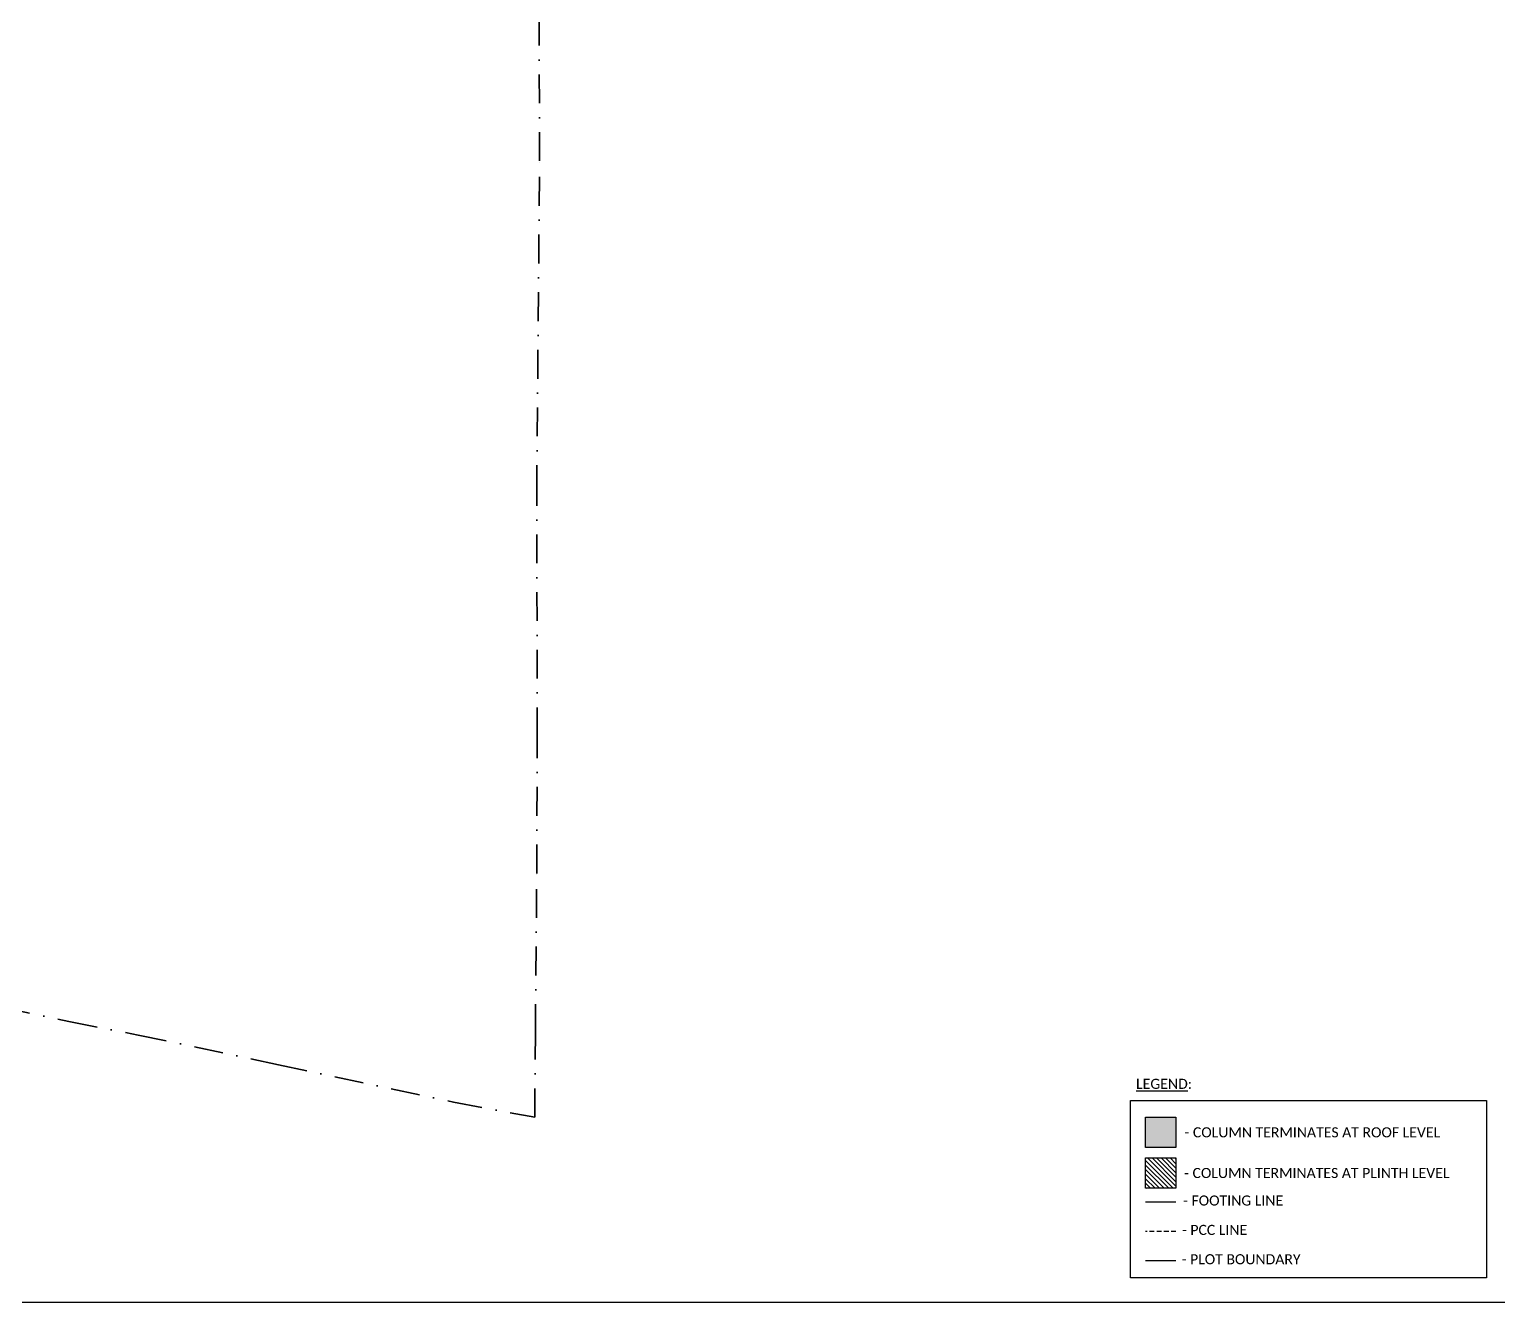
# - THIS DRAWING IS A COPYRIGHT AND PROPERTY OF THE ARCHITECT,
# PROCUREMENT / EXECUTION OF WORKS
# Model space of a CAD drawing. Header units: millimetres. Extents: x -176651 to 954389, y -469666 to 486614.
# Drawn here: x 242212 to 387767, y -18386 to 107864 of the extents above; entities that cross this region are included whole.
import ezdxf

# ---------------------------------------------------------------- set-up
doc = ezdxf.new("R2010")
doc.units = ezdxf.units.MM
doc.header["$LTSCALE"] = 150
doc.linetypes.add('DASHDOT', pattern=[25.4, 12.7, -6.35, 0, -6.35])
doc.linetypes.add('HIDDEN2', pattern=[4.7625, 3.175, -1.5875])
for name, color, linetype in [('ad-Column', 3, 'Continuous'), ('ad-Column Hatch', 125, 'Continuous'), ('ad-Footing line', 2, 'Continuous'), ('ad-PCC line', 8, 'HIDDEN2'), ('ad-RCC Hatch', 125, 'Continuous'), ('ad-Text', 7, 'Continuous')]:
    doc.layers.add(name, color=color, linetype=linetype)
doc.layers.add('ad-Plot Boundary', color=6, linetype='Continuous', true_color=0xff00ff)
doc.layers.add('ad-Site Boundary', color=1, linetype='DASHDOT', lineweight=35, true_color=0xff0000)
doc.styles.get("Standard").update_dxf_attribs({"font": 'calibril.ttf'})

# ---------------------------------------------------------------- blocks, each defined once
blk = doc.blocks.new('Site boundary')
at = {"layer": 'ad-Site Boundary', "ltscale": 1.5}
blk.add_lwpolyline([(228276, 13342), (246130, 9481), (252990, 8151), (266913, 5191), (284265, 1493), (292305, 0), (292377, 8340), (292507, 24173), (292566, 37776), (292507, 61799), (292788, 94821), (292749, 109415)], dxfattribs=at)

msp = doc.modelspace()

# ---------------------------------------------------------------- hatches: boundary and pattern name
at = {"layer": 'ad-Column Hatch', "transparency": 33554687}
h = msp.add_hatch(color=256, dxfattribs=at)
h.dxf.hatch_style = 1
h.paths.add_polyline_path([(352873, -4), (355873, -4), (355873, -3004), (352873, -3004)])
at = {"layer": 'ad-RCC Hatch', "transparency": 33554687}
h = msp.add_hatch(dxfattribs=at)
h.set_pattern_fill('ANSI31', color=256, scale=100, angle=90)
h.set_pattern_definition([(135, (352047.27, -27722.5), (-224.5064, -224.5064), [])])
h.paths.add_polyline_path([(352873, -4037), (355873, -4037), (355873, -7037), (352873, -7037)])

# ---------------------------------------------------------------- linework, layer by layer
at = {"ltscale": 5}
msp.add_lwpolyline([(-176651, 486614), (388869, 486614), (388869, -18386), (-176651, -18386)], close=True, dxfattribs=at)
msp.add_lwpolyline([(351359, 1656), (386666, 1656), (386666, -15941), (351359, -15941)], close=True)
at = {"layer": 'ad-Column'}
for points in [[(352873, -4), (355873, -4), (355873, -3004), (352873, -3004)], [(352873, -4037), (355873, -4037), (355873, -7037), (352873, -7037)]]:
    msp.add_lwpolyline(points, close=True, dxfattribs=at)
at = {"layer": 'ad-Footing line'}
msp.add_lwpolyline([(355873, -8429), (352873, -8429)], dxfattribs=at)
at = {"layer": 'ad-PCC line'}
msp.add_lwpolyline([(355873, -11337), (352873, -11337)], dxfattribs=at)
at = {"layer": 'ad-Plot Boundary'}
msp.add_lwpolyline([(355873, -14246), (352873, -14246)], dxfattribs=at)

# ---------------------------------------------------------------- block references
msp.add_blockref('Site boundary', (0, 0))

# ---------------------------------------------------------------- texts
at = {"layer": 'ad-Text', "char_height": 1000, "attachment_point": 5}
for s, insert, width in [('\\pxql,t25;{\\LLEGEND\\l:}', (354720, 3303), 5591.12), ('\\pxql,t25;{\\fCalibri Light|b0|i0|c0|p34;- COLUMN TERMINATES AT ROOF LEVEL}', (370672, -1504), 27887.27), ('\\pxql,t25;{\\fCalibri Light|b0|i0|c0|p34;- COLUMN TERMINATES AT PLINTH LEVEL}', (371176, -5537), 28967.52), ('\\pxt25;{\\fCalibri Light|b0|i0|c0|p34;- FOOTING LINE}', (361548, -8266), 10947.39), ('\\pxt25;{\\fCalibri Light|b0|i0|c0|p34;- PCC LINE}', (359708, -11181), 8171.24), ('\\pxt25;- PLOT BOUNDARY', (362338, -14089), 12841.25)]:
    msp.add_mtext(s, dxfattribs=dict(at, insert=insert, width=width))

doc.saveas('drawing.dxf')
